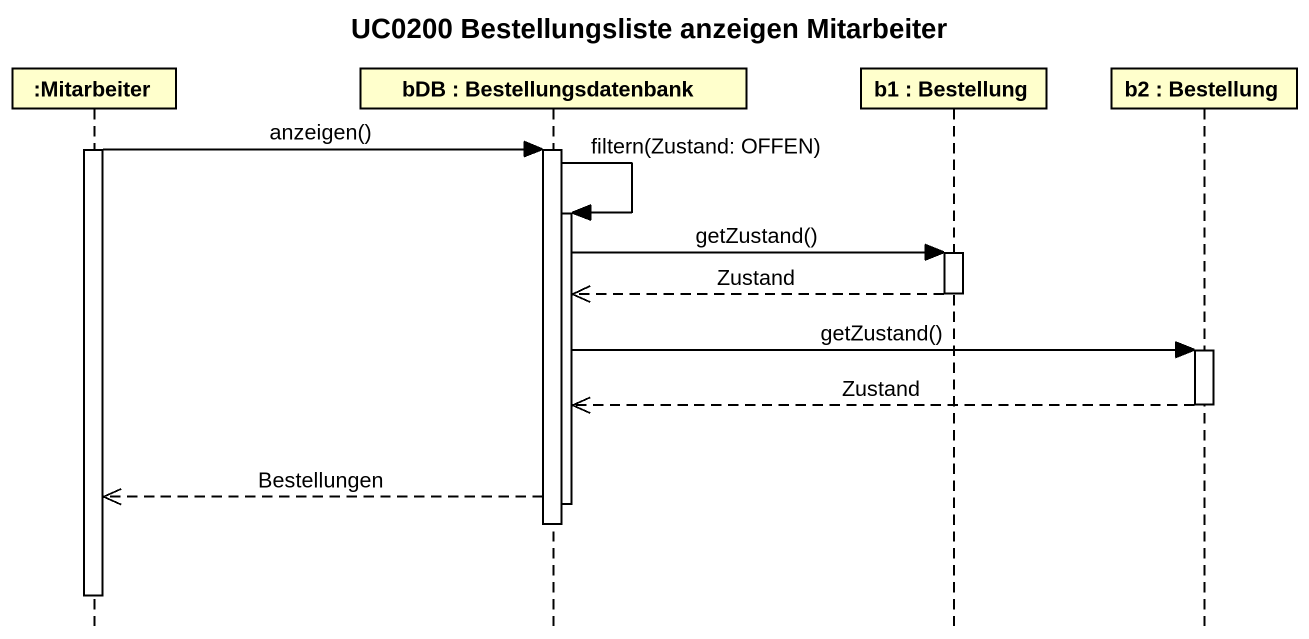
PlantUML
@startuml
title UC0200 Bestellungsliste anzeigen Mitarbeiter
hide footbox
participant ":Mitarbeiter" as Mitarbeiter
participant "bDB : Bestellungsdatenbank" as bDB
participant "b1 : Bestellung" as b1
participant "b2 : Bestellung" as b2

activate Mitarbeiter
Mitarbeiter -> bDB : anzeigen()
activate bDB
bDB -> bDB : filtern(Zustand: OFFEN)
activate bDB
bDB -> b1 : getZustand()
activate b1
b1 -->> bDB : Zustand
deactivate b1
bDB -> b2 : getZustand()
activate b2
b2 -->> bDB : Zustand
deactivate b2
bDB -->> Mitarbeiter : Bestellungen
deactivate bDB
deactivate bDB
deactivate Mitarbeiter
@enduml
